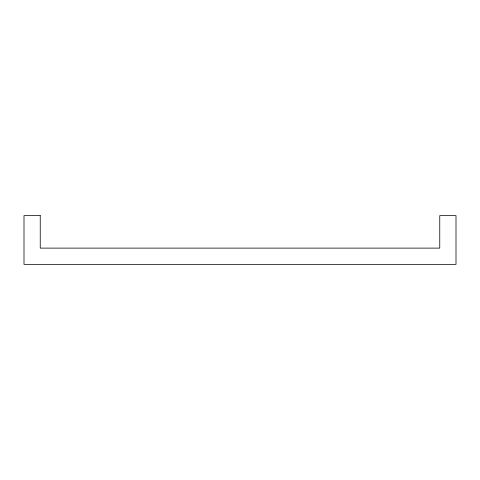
<?xml version="1.0" encoding="UTF-8"?>
<svg xmlns="http://www.w3.org/2000/svg" width="480" height="480" viewBox="0 0 480 480"><rect width="100%" height="100%" fill="white"/><g stroke="black" fill="none" stroke-linecap="round" stroke-linejoin="round"><path stroke-width="0.72" d="M40.242 215.64L24 215.64L24 264.36L456 264.36L456 215.64L439.758 215.64L439.758 248.118L40.242 248.118L40.242 215.64"/></g></svg>
